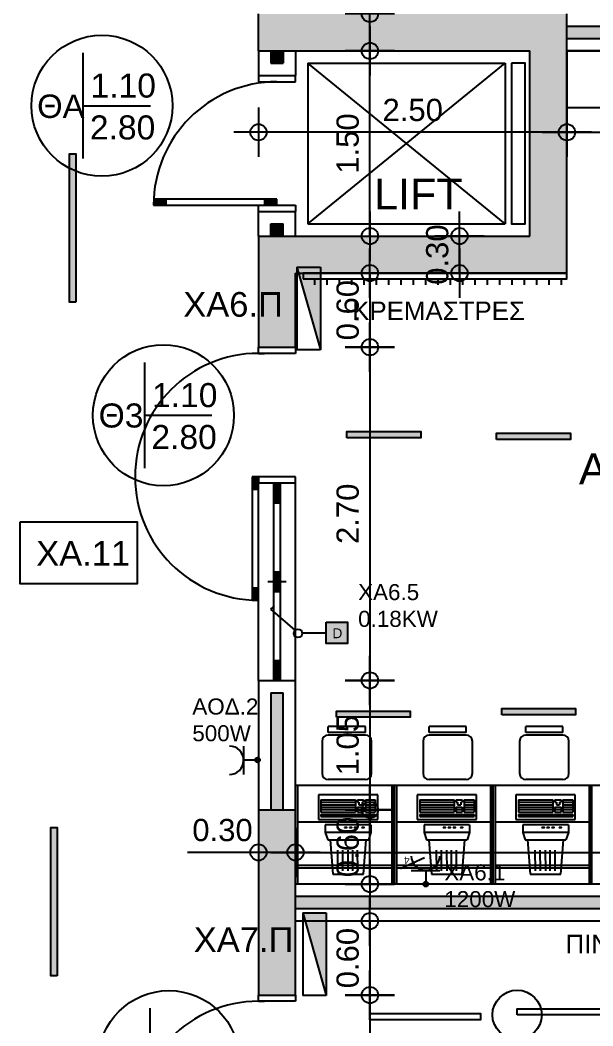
# Model space of a CAD drawing. Header units: metres. Extents: x -11 to 85, y -301 to 135.
# Drawn here: x 38.19 to 42.83, y -121.51 to -113.36 of the extents above; entities that cross this region are included whole.
import ezdxf

# ---------------------------------------------------------------- set-up
doc = ezdxf.new("R2010")
doc.units = ezdxf.units.M
doc.header["$LTSCALE"] = 0.036
doc.header["$PDMODE"] = 2
for name, color, linetype in [('arxitek aorofos', 252, 'Continuous'), ('DIMBLK', 252, 'Continuous'), ('electext', 20, 'Continuous'), ('hatch color', 252, 'Continuous'), ('HLEK-SYMBOL', 3, 'Continuous'), ('HLEK_FL001_SYMBOLS', 230, 'Continuous'), ('KYKLOFORHTES', 152, 'Continuous')]:
    doc.layers.add(name, color=color, linetype=linetype)
doc.styles.add('COMU-N', font='arial.ttf')
doc.styles.get("Standard").update_dxf_attribs({"font": 'arial.ttf'})
doc.styles.add('W4MS2', font='W4MS2.shx')
doc.dimstyles.new('CADWDOT', dxfattribs={"dimscale": 0.1, "dimtxt": 1.8, "dimasz": 0.08, "dimexe": 2, "dimexo": 0, "dimgap": 0.09, "dimtad": 0, "dimrnd": 0.001, "dimzin": 0, "dimdsep": 46, "dimtxsty": 'Standard', "dimblk1": 'ARTDIM', "dimblk2": 'ARTDIM', "dimsah": 1, "dimcen": 0.09, "dimdle": 0.05, "dimse1": 1, "dimse2": 1, "dimadec": 0, "dimazin": 0, "dimtfac": 1, "dimtmove": 0, "dimatfit": 3, "dimldrblk": 'ARTDIM', "dimfxl": 2, "dimtvp": 0.9999, "dimtolj": 1, "dimtzin": 0, "dimarcsym": 0})

# ---------------------------------------------------------------- blocks, each defined once
blk = doc.blocks.new('ARTDIM')
at = {"layer": 'DIMBLK'}
for p, q in [((0, -24.9975), (0, 24.9975)), ((-24.9975, 0), (24.9975, 0))]:
    blk.add_line(p, q, dxfattribs=at)
blk.add_circle((0, 0), 8.25, dxfattribs=at)
blk = doc.blocks.new('*D1134')
at = {"layer": 'arxitek aorofos', "color": 0, "lineweight": -2}
for p, q in [((40.1237, -120.1012), (39.5491, -120.1012)), ((40.4157, -120.1012), (40.1317, -120.1012))]:
    blk.add_line(p, q, dxfattribs=at)
at = {"layer": 'Defpoints', "color": 0, "transparency": 16777216}
for p in [(40.1237, -119.7575), (40.4237, -119.7575), (40.1237, -120.1012)]:
    blk.add_point(p, dxfattribs=at)
at = {"layer": 'arxitek aorofos', "color": 0, "lineweight": -2, "xscale": 0.008, "yscale": 0.008, "zscale": 0.008, "rotation": 180}
blk.add_blockref('ARTDIM', (40.1237, -120.1012), dxfattribs=at)
at = {"layer": 'arxitek aorofos', "color": 0, "lineweight": -2, "xscale": 0.008, "yscale": 0.008, "zscale": 0.008}
blk.add_blockref('ARTDIM', (40.4237, -120.1012), dxfattribs=at)
at = {"layer": 'arxitek aorofos', "color": 0, "insert": (39.8324, -119.9212), "char_height": 0.18, "attachment_point": 5}
blk.add_mtext('\\A1;0.30', dxfattribs=at)
blk = doc.blocks.new('*D1135')
at = {"layer": 'arxitek aorofos', "color": 0, "lineweight": -2}
blk.add_line((40.4317, -120.1012), (47.4657, -120.1012), dxfattribs=at)
at = {"layer": 'Defpoints', "color": 0, "transparency": 16777216}
for p in [(40.4237, -119.7575), (47.4737, -119.7575), (47.4737, -120.1012)]:
    blk.add_point(p, dxfattribs=at)
at = {"layer": 'arxitek aorofos', "color": 0, "lineweight": -2, "xscale": 0.008, "yscale": 0.008, "zscale": 0.008, "rotation": 180}
blk.add_blockref('ARTDIM', (40.4237, -120.1012), dxfattribs=at)
at = {"layer": 'arxitek aorofos', "color": 0, "lineweight": -2, "xscale": 0.008, "yscale": 0.008, "zscale": 0.008}
blk.add_blockref('ARTDIM', (47.4737, -120.1012), dxfattribs=at)
at = {"layer": 'arxitek aorofos', "color": 0, "insert": (43.9487, -119.9212), "char_height": 0.18, "attachment_point": 5}
blk.add_mtext('\\A1;7.05', dxfattribs=at)
blk = doc.blocks.new('*D1137')
at = {"layer": 'arxitek aorofos', "color": 0, "lineweight": -2}
blk.add_line((42.6157, -114.2664), (40.1317, -114.2664), dxfattribs=at)
at = {"layer": 'Defpoints', "color": 0, "transparency": 16777216}
for p in [(40.1237, -114.2664), (40.1237, -114.8288), (42.6237, -114.8288)]:
    blk.add_point(p, dxfattribs=at)
at = {"layer": 'arxitek aorofos', "color": 0, "lineweight": -2, "xscale": 0.008, "yscale": 0.008, "zscale": 0.008, "rotation": 180}
blk.add_blockref('ARTDIM', (40.1237, -114.2664), dxfattribs=at)
at = {"layer": 'arxitek aorofos', "color": 0, "lineweight": -2, "xscale": 0.008, "yscale": 0.008, "zscale": 0.008}
blk.add_blockref('ARTDIM', (42.6237, -114.2664), dxfattribs=at)
at = {"layer": 'arxitek aorofos', "color": 0, "insert": (41.3737, -114.0864), "char_height": 0.18, "attachment_point": 5}
blk.add_mtext('\\A1;2.50', dxfattribs=at)
blk = doc.blocks.new('*D1138')
at = {"layer": 'arxitek aorofos', "color": 0, "lineweight": -2}
blk.add_line((42.6317, -114.2664), (47.4657, -114.2664), dxfattribs=at)
at = {"layer": 'Defpoints', "color": 0, "transparency": 16777216}
for p in [(47.4737, -114.2664), (42.6237, -114.8288), (47.4737, -114.8288)]:
    blk.add_point(p, dxfattribs=at)
at = {"layer": 'arxitek aorofos', "color": 0, "lineweight": -2, "xscale": 0.008, "yscale": 0.008, "zscale": 0.008, "rotation": 180}
blk.add_blockref('ARTDIM', (42.6237, -114.2664), dxfattribs=at)
at = {"layer": 'arxitek aorofos', "color": 0, "lineweight": -2, "xscale": 0.008, "yscale": 0.008, "zscale": 0.008}
blk.add_blockref('ARTDIM', (47.4737, -114.2664), dxfattribs=at)
at = {"layer": 'arxitek aorofos', "color": 0, "insert": (45.0487, -114.0864), "char_height": 0.18, "attachment_point": 5}
blk.add_mtext('\\A1;4.85', dxfattribs=at)
blk = doc.blocks.new('*D1164')
at = {"layer": 'arxitek aorofos', "color": 0, "lineweight": -2}
blk.add_line((41.0274, -115.0995), (41.0274, -113.6155), dxfattribs=at)
at = {"layer": 'Defpoints', "color": 0, "transparency": 16777216}
for p in [(41.0274, -113.6075), (41.3466, -113.6075), (41.3466, -115.1075)]:
    blk.add_point(p, dxfattribs=at)
at = {"layer": 'arxitek aorofos', "color": 0, "lineweight": -2, "xscale": 0.008, "yscale": 0.008, "zscale": 0.008}
for p, rotation in [((41.0274, -113.6075), 90), ((41.0274, -115.1075), 270)]:
    blk.add_blockref('ARTDIM', p, dxfattribs=dict(at, rotation=rotation))
at = {"layer": 'arxitek aorofos', "color": 0, "insert": (40.8474, -114.3575), "char_height": 0.18, "attachment_point": 5, "rotation": 90}
blk.add_mtext('\\A1;1.50', dxfattribs=at)
blk = doc.blocks.new('*D1165')
at = {"layer": 'arxitek aorofos', "color": 0, "lineweight": -2}
for p, q in [((41.0274, -113.3075), (41.0274, -112.7329)), ((41.0274, -113.5995), (41.0274, -113.3155))]:
    blk.add_line(p, q, dxfattribs=at)
at = {"layer": 'Defpoints', "color": 0, "transparency": 16777216}
for p in [(41.0274, -113.3075), (41.2308, -113.3075), (41.2308, -113.6075)]:
    blk.add_point(p, dxfattribs=at)
at = {"layer": 'arxitek aorofos', "color": 0, "lineweight": -2, "xscale": 0.008, "yscale": 0.008, "zscale": 0.008}
for p, rotation in [((41.0274, -113.3075), 90), ((41.0274, -113.6075), 270)]:
    blk.add_blockref('ARTDIM', p, dxfattribs=dict(at, rotation=rotation))
at = {"layer": 'arxitek aorofos', "color": 0, "insert": (40.8474, -113.0162), "char_height": 0.18, "attachment_point": 5, "rotation": 90}
blk.add_mtext('\\A1;0.30', dxfattribs=at)
blk = doc.blocks.new('*D1168')
at = {"layer": 'arxitek aorofos', "color": 0, "lineweight": -2}
blk.add_line((41.0274, -116.0155), (41.0274, -118.6995), dxfattribs=at)
at = {"layer": 'Defpoints', "color": 0, "transparency": 16777216}
for p in [(39.3308, -116.0075), (39.3308, -118.7075), (41.0274, -118.7075)]:
    blk.add_point(p, dxfattribs=at)
at = {"layer": 'arxitek aorofos', "color": 0, "lineweight": -2, "xscale": 0.008, "yscale": 0.008, "zscale": 0.008}
for p, rotation in [((41.0274, -116.0075), 90), ((41.0274, -118.7075), 270)]:
    blk.add_blockref('ARTDIM', p, dxfattribs=dict(at, rotation=rotation))
at = {"layer": 'arxitek aorofos', "color": 0, "insert": (40.8474, -117.3575), "char_height": 0.18, "attachment_point": 5, "rotation": 90}
blk.add_mtext('\\A1;2.70', dxfattribs=at)
blk = doc.blocks.new('*D1169')
at = {"layer": 'arxitek aorofos', "color": 0, "lineweight": -2}
blk.add_line((41.0274, -118.7155), (41.0274, -119.7495), dxfattribs=at)
at = {"layer": 'Defpoints', "color": 0, "transparency": 16777216}
for p in [(39.3308, -118.7075), (39.3308, -119.7575), (41.0274, -119.7575)]:
    blk.add_point(p, dxfattribs=at)
at = {"layer": 'arxitek aorofos', "color": 0, "lineweight": -2, "xscale": 0.008, "yscale": 0.008, "zscale": 0.008}
for p, rotation in [((41.0274, -118.7075), 90), ((41.0274, -119.7575), 270)]:
    blk.add_blockref('ARTDIM', p, dxfattribs=dict(at, rotation=rotation))
at = {"layer": 'arxitek aorofos', "color": 0, "insert": (40.8474, -119.2325), "char_height": 0.18, "attachment_point": 5, "rotation": 90}
blk.add_mtext('\\A1;1.05', dxfattribs=at)
blk = doc.blocks.new('*D1170')
at = {"layer": 'arxitek aorofos', "color": 0, "lineweight": -2}
blk.add_line((41.0274, -121.2655), (41.0274, -123.9495), dxfattribs=at)
at = {"layer": 'Defpoints', "color": 0, "transparency": 16777216}
for p in [(39.3308, -121.2575), (39.3308, -123.9575), (41.0274, -123.9575)]:
    blk.add_point(p, dxfattribs=at)
at = {"layer": 'arxitek aorofos', "color": 0, "lineweight": -2, "xscale": 0.008, "yscale": 0.008, "zscale": 0.008}
for p, rotation in [((41.0274, -121.2575), 90), ((41.0274, -123.9575), 270)]:
    blk.add_blockref('ARTDIM', p, dxfattribs=dict(at, rotation=rotation))
at = {"layer": 'arxitek aorofos', "color": 0, "insert": (40.8474, -122.6075), "char_height": 0.18, "attachment_point": 5, "rotation": 90}
blk.add_mtext('\\A1;2.70', dxfattribs=at)
blk = doc.blocks.new('*D1187')
at = {"layer": 'arxitek aorofos', "color": 0, "lineweight": -2}
blk.add_line((41.0274, -120.3495), (41.0274, -119.7655), dxfattribs=at)
at = {"layer": 'Defpoints', "color": 0, "transparency": 16777216}
for p in [(40.4237, -119.7575), (41.0274, -119.7575), (40.4237, -120.3575)]:
    blk.add_point(p, dxfattribs=at)
at = {"layer": 'arxitek aorofos', "color": 0, "lineweight": -2, "xscale": 0.008, "yscale": 0.008, "zscale": 0.008}
for p, rotation in [((41.0274, -119.7575), 90), ((41.0274, -120.3575), 270)]:
    blk.add_blockref('ARTDIM', p, dxfattribs=dict(at, rotation=rotation))
at = {"layer": 'arxitek aorofos', "color": 0, "insert": (40.8474, -120.0575), "char_height": 0.18, "attachment_point": 5, "rotation": 90}
blk.add_mtext('\\A1;0.60', dxfattribs=at)
blk = doc.blocks.new('*D1188')
at = {"layer": 'arxitek aorofos', "color": 0, "lineweight": -2}
blk.add_line((41.0274, -120.6655), (41.0274, -121.2495), dxfattribs=at)
at = {"layer": 'Defpoints', "color": 0, "transparency": 16777216}
for p in [(40.4237, -120.6575), (40.4237, -121.2575), (41.0274, -121.2575)]:
    blk.add_point(p, dxfattribs=at)
at = {"layer": 'arxitek aorofos', "color": 0, "lineweight": -2, "xscale": 0.008, "yscale": 0.008, "zscale": 0.008}
for p, rotation in [((41.0274, -120.6575), 90), ((41.0274, -121.2575), 270)]:
    blk.add_blockref('ARTDIM', p, dxfattribs=dict(at, rotation=rotation))
at = {"layer": 'arxitek aorofos', "color": 0, "insert": (40.8474, -120.9575), "char_height": 0.18, "attachment_point": 5, "rotation": 90}
blk.add_mtext('\\A1;0.60', dxfattribs=at)
blk = doc.blocks.new('*D1189')
at = {"layer": 'arxitek aorofos', "color": 0, "lineweight": -2}
blk.add_line((41.7531, -115.3995), (41.7531, -115.1155), dxfattribs=at)
at = {"layer": 'Defpoints', "color": 0, "transparency": 16777216}
for p in [(40.6218, -115.1075), (41.7531, -115.1075), (40.6218, -115.4075)]:
    blk.add_point(p, dxfattribs=at)
at = {"layer": 'arxitek aorofos', "color": 0, "lineweight": -2, "xscale": 0.008, "yscale": 0.008, "zscale": 0.008}
for p, rotation in [((41.7531, -115.1075), 90), ((41.7531, -115.4075), 270)]:
    blk.add_blockref('ARTDIM', p, dxfattribs=dict(at, rotation=rotation))
at = {"layer": 'arxitek aorofos', "color": 0, "insert": (41.5732, -115.2575), "char_height": 0.18, "attachment_point": 5, "rotation": 90}
blk.add_mtext('\\A1;0.30', dxfattribs=at)
blk = doc.blocks.new('*D1190')
at = {"layer": 'arxitek aorofos', "color": 0, "lineweight": -2}
blk.add_line((41.0274, -115.4155), (41.0274, -115.9995), dxfattribs=at)
at = {"layer": 'Defpoints', "color": 0, "transparency": 16777216}
for p in [(40.4237, -115.4075), (40.4237, -116.0075), (41.0274, -116.0075)]:
    blk.add_point(p, dxfattribs=at)
at = {"layer": 'arxitek aorofos', "color": 0, "lineweight": -2, "xscale": 0.008, "yscale": 0.008, "zscale": 0.008}
for p, rotation in [((41.0274, -115.4075), 90), ((41.0274, -116.0075), 270)]:
    blk.add_blockref('ARTDIM', p, dxfattribs=dict(at, rotation=rotation))
at = {"layer": 'arxitek aorofos', "color": 0, "insert": (40.8474, -115.7075), "char_height": 0.18, "attachment_point": 5, "rotation": 90}
blk.add_mtext('\\A1;0.60', dxfattribs=at)
blk = doc.blocks.new('thranio erga 1')
at = {"layer": 'arxitek aorofos'}
for p, q in [((-7.0812, 47.2606), (-8.0812, 47.2606)), ((-8.0812, 47.2606), (-8.0812, 45.4606)), ((-7.1012, 47.2406), (-8.0612, 47.2406)), ((-8.0612, 47.2406), (-8.0612, 45.4806)), ((-7.1012, 45.4806), (-7.1012, 47.2406)), ((-7.0812, 45.4606), (-7.0812, 47.2606)), ((-8.0612, 45.4806), (-7.1012, 45.4806)), ((-8.0812, 45.4606), (-7.0812, 45.4606))]:
    blk.add_line(p, q, dxfattribs=at)
for centre in [(-8.3206, 46.7988), (-6.8412, 46.7988), (-8.3206, 45.8608), (-6.8412, 45.8608)]:
    blk.add_circle(centre, 0.2, dxfattribs=at)
blk = doc.blocks.new('gJ6_a28')
at = {"layer": 'HLEK-SYMBOL', "color": 0, "linetype": 'Continuous'}
for p, q in [((-0.67, 0), (-0.67, 0.19)), ((-0.67, 0.19), (0, 0.19)), ((-0.67, 0), (0, 0.19)), ((0, 0.19), (0, 0)), ((-0.67, 0), (0, 0))]:
    blk.add_line(p, q, dxfattribs=at)
at = {"layer": 'HLEK-SYMBOL', "color": 0}
blk.add_solid([(-0.67, 0.19), (0, 0.19), (-0.67, 0)], dxfattribs=at)
at = {"layer": 'HLEK-SYMBOL', "color": 0, "style": 'W4MS2', "flags": 8}
blk.add_attdef('NODE_NUMBER', (0.018, 0.0914), '', height=0.1, dxfattribs=at)
blk.add_attdef('NODE_NUMBER', (0.018, 0.0914), '', height=0.1, dxfattribs=at)
blk = doc.blocks.new('gJ6_a14')
at = {"linetype": 'Continuous'}
for p, q in [((-0.1176, 0.1119), (0.113, 0.1119)), ((0, 0.1119), (0, 0))]:
    blk.add_line(p, q, dxfattribs=at)
blk.add_arc((-0.0023, 0.2279), 0.1153, 180, 358.95657, dxfattribs=at)
blk = doc.blocks.new('*X1779')
at = {"color": 0}
for p, q in [((15.598, 2.587), (15.737, 2.727)), ((15.598, 2.622), (15.702, 2.727)), ((15.601, 2.607), (15.609, 2.616)), ((15.604, 2.646), (15.605, 2.647)), ((15.605, 2.559), (15.765, 2.719)), ((15.609, 2.652), (15.618, 2.66)), ((15.614, 2.621), (15.623, 2.63)), ((15.617, 2.536), (15.789, 2.707)), ((15.623, 2.665), (15.631, 2.674)), ((15.627, 2.634), (15.636, 2.643)), ((15.631, 2.603), (15.64, 2.612)), ((15.633, 2.516), (15.808, 2.691)), ((15.636, 2.678), (15.645, 2.687)), ((15.64, 2.647), (15.649, 2.656)), ((15.645, 2.616), (15.654, 2.625)), ((15.649, 2.691), (15.658, 2.7)), ((15.653, 2.501), (15.824, 2.672)), ((15.654, 2.66), (15.662, 2.669)), ((15.658, 2.63), (15.667, 2.638)), ((15.662, 2.705), (15.671, 2.714)), ((15.667, 2.674), (15.676, 2.683)), ((15.671, 2.643), (15.68, 2.652)), ((15.676, 2.718), (15.678, 2.721)), ((15.676, 2.489), (15.836, 2.648)), ((15.676, 2.612), (15.685, 2.621)), ((15.68, 2.687), (15.689, 2.696)), ((15.685, 2.656), (15.693, 2.665)), ((15.689, 2.625), (15.698, 2.634)), ((15.693, 2.7), (15.702, 2.709)), ((15.698, 2.669), (15.707, 2.678)), ((15.702, 2.638), (15.711, 2.647)), ((15.705, 2.482), (15.843, 2.62)), ((15.707, 2.714), (15.715, 2.722)), ((15.707, 2.607), (15.715, 2.616)), ((15.711, 2.683), (15.72, 2.691)), ((15.715, 2.652), (15.724, 2.66)), ((15.72, 2.727), (15.721, 2.728)), ((15.72, 2.621), (15.729, 2.63)), ((15.724, 2.696), (15.733, 2.705)), ((15.729, 2.665), (15.738, 2.674)), ((15.733, 2.634), (15.742, 2.643)), ((15.738, 2.709), (15.746, 2.718)), ((15.738, 2.603), (15.746, 2.612)), ((15.742, 2.678), (15.751, 2.687)), ((15.746, 2.647), (15.755, 2.656)), ((15.751, 2.722), (15.752, 2.724)), ((15.751, 2.616), (15.76, 2.625)), ((15.755, 2.691), (15.764, 2.7)), ((15.76, 2.66), (15.768, 2.669)), ((15.764, 2.63), (15.773, 2.638)), ((15.768, 2.705), (15.777, 2.714)), ((15.773, 2.674), (15.782, 2.683)), ((15.777, 2.643), (15.786, 2.652)), ((15.782, 2.612), (15.791, 2.621)), ((15.786, 2.687), (15.795, 2.696)), ((15.791, 2.656), (15.799, 2.665)), ((15.795, 2.625), (15.804, 2.634)), ((15.804, 2.669), (15.813, 2.678)), ((15.808, 2.638), (15.817, 2.647)), ((15.813, 2.607), (15.822, 2.616)), ((15.822, 2.652), (15.83, 2.66)), ((15.826, 2.621), (15.835, 2.63)), ((15.839, 2.634), (15.84, 2.635)), ((15.605, 2.577), (15.614, 2.585)), ((15.611, 2.547), (15.618, 2.554)), ((15.618, 2.59), (15.627, 2.599)), ((15.623, 2.559), (15.631, 2.568)), ((15.627, 2.528), (15.636, 2.537)), ((15.636, 2.572), (15.645, 2.581)), ((15.64, 2.541), (15.649, 2.55)), ((15.645, 2.51), (15.654, 2.519)), ((15.649, 2.585), (15.658, 2.594)), ((15.654, 2.554), (15.662, 2.563)), ((15.658, 2.523), (15.667, 2.532)), ((15.662, 2.599), (15.671, 2.607)), ((15.664, 2.494), (15.671, 2.501)), ((15.667, 2.568), (15.676, 2.577)), ((15.671, 2.537), (15.68, 2.546)), ((15.676, 2.506), (15.685, 2.515)), ((15.68, 2.581), (15.689, 2.59)), ((15.685, 2.55), (15.693, 2.559)), ((15.689, 2.519), (15.698, 2.528)), ((15.693, 2.594), (15.702, 2.603)), ((15.693, 2.488), (15.702, 2.497)), ((15.698, 2.563), (15.707, 2.572)), ((15.702, 2.532), (15.711, 2.541)), ((15.707, 2.501), (15.715, 2.51)), ((15.711, 2.577), (15.72, 2.585)), ((15.715, 2.546), (15.724, 2.554)), ((15.72, 2.515), (15.729, 2.523)), ((15.724, 2.59), (15.733, 2.599)), ((15.724, 2.484), (15.733, 2.493)), ((15.729, 2.559), (15.738, 2.568)), ((15.733, 2.528), (15.742, 2.537)), ((15.738, 2.497), (15.746, 2.506)), ((15.741, 2.482), (15.842, 2.584)), ((15.742, 2.572), (15.751, 2.581)), ((15.746, 2.541), (15.755, 2.55)), ((15.751, 2.51), (15.76, 2.519)), ((15.755, 2.585), (15.764, 2.594)), ((15.76, 2.554), (15.768, 2.563)), ((15.764, 2.523), (15.773, 2.532)), ((15.768, 2.599), (15.777, 2.607)), ((15.768, 2.493), (15.777, 2.501)), ((15.773, 2.568), (15.782, 2.577)), ((15.777, 2.537), (15.786, 2.546)), ((15.782, 2.506), (15.791, 2.515)), ((15.786, 2.581), (15.795, 2.59)), ((15.791, 2.55), (15.799, 2.559)), ((15.795, 2.519), (15.804, 2.528)), ((15.799, 2.594), (15.808, 2.603)), ((15.804, 2.563), (15.813, 2.572)), ((15.808, 2.532), (15.817, 2.541)), ((15.817, 2.577), (15.826, 2.585)), ((15.822, 2.546), (15.83, 2.554)), ((15.83, 2.59), (15.839, 2.599)), ((15.835, 2.559), (15.835, 2.56)), ((15.844, 2.603), (15.844, 2.603))]:
    blk.add_line(p, q, dxfattribs=at)
blk = doc.blocks.new('GJ6_A78')
at = {"layer": 'HLEK-SYMBOL', "color": 0, "linetype": 'Continuous'}
blk.add_circle((0, 0), 0.0989, dxfattribs=at)
at = {"layer": 'HLEK-SYMBOL', "color": 0, "xscale": 0.8, "yscale": 0.8, "zscale": 0.8}
blk.add_blockref('*X1779', (-12.576, -2.084), dxfattribs=at)
blk = doc.blocks.new('priza')
at = {"layer": 'HLEK_FL001_SYMBOLS', "xscale": 0.1951472641207488, "yscale": 0.1951472641207488, "zscale": 0.1951472641207488}
blk.add_blockref('GJ6_A78', (87.4, -100.4953), dxfattribs=at)
at = {"layer": 'HLEK_FL001_SYMBOLS', "rotation": 180}
blk.add_blockref('gJ6_a14', (87.4, -100.4952), dxfattribs=at)
blk = doc.blocks.new('tetrapli priza')
at = {"layer": 'HLEK_FL001_SYMBOLS', "ltscale": 5}
blk.add_line((479.6442, -48.2674), (479.8393, -48.1769), dxfattribs=at)
at = {"layer": 'HLEK_FL001_SYMBOLS'}
blk.add_blockref('priza', (392.2343, 52.442), dxfattribs=at)
at = {"layer": 'HLEK_FL001_SYMBOLS', "ltscale": 5}
blk.add_text('4', height=0.06, dxfattribs=at).set_placement((479.7645, -48.2766))
blk = doc.blocks.new('led 23W')
at = {"layer": 'hatch color'}
blk.add_hatch(color=181, dxfattribs=at).paths.add_polyline_path([(101.2388, -6.7734), (101.2388, -6.7234), (101.8376, -6.7234), (101.8376, -6.7734)])
at = {"layer": 'HLEK_FL001_SYMBOLS'}
blk.add_lwpolyline([(101.2388, -6.7734), (101.2388, -6.7234), (101.8376, -6.7234), (101.8376, -6.7734)], close=True, dxfattribs=at)
blk = doc.blocks.new('lampes fthorismou 120')
at = {"layer": 'hatch color'}
blk.add_hatch(color=181, dxfattribs=at).paths.add_polyline_path([(84.1811, -99.2639), (84.1811, -99.2139), (85.3811, -99.2139), (85.3811, -99.2639)])
at = {"layer": 'HLEK_FL001_SYMBOLS'}
blk.add_lwpolyline([(84.1811, -99.2639), (84.1811, -99.2139), (85.3811, -99.2139), (85.3811, -99.2639)], close=True, dxfattribs=at)
blk = doc.blocks.new('gJ6_a1')
at = {"linetype": 'Continuous'}
for p, q in [((-0.2193, 0.2297), (-0.191, 0.2541)), ((-0.024, 0.0608), (-0.2193, 0.2297))]:
    blk.add_line(p, q, dxfattribs=at)
blk.add_circle((-0.0005, 0.0343), 0.0349, dxfattribs=at)
blk = doc.blocks.new('dimmer')
at = {"layer": 'HLEK_FL001_SYMBOLS'}
blk.add_hatch(color=11, dxfattribs=at).paths.add_polyline_path([(2263.758, 1291.699), (2263.543, 1291.699), (2263.543, 1291.484), (2263.758, 1291.484)])
blk.add_lwpolyline([(2263.543, 1291.699), (2263.758, 1291.699), (2263.758, 1291.484), (2263.543, 1291.484)], close=True, dxfattribs=at)
blk.add_text('D', height=0.1, dxfattribs=at).set_placement((2263.606, 1291.536))
blk = doc.blocks.new('dimmer1')
at = {"layer": 'HLEK_FL001_SYMBOLS'}
blk.add_line((2318.1609, 1255.9928), (2317.9681, 1255.9928), dxfattribs=at)
at = {"layer": 'HLEK_FL001_SYMBOLS', "xscale": 0.8000000000000114, "yscale": 0.8000000000000114, "zscale": 0.8000000000000114}
blk.add_blockref('dimmer', (507.3271, 222.7235), dxfattribs=at)

msp = doc.modelspace()

# ---------------------------------------------------------------- hatches: boundary and pattern name
at = {"layer": 'arxitek aorofos'}
for points in [[(42.6237, -115.4075), (42.6237, -113.3075), (40.1237, -113.3075), (40.1237, -113.6075), (42.3237, -113.6075), (42.3237, -115.1075), (40.1237, -115.1075), (40.1237, -116.0075), (40.4237, -116.0075), (40.4237, -115.4075)], [(45.3737, -113.4075), (42.6237, -113.4075), (42.6237, -113.5075), (45.3737, -113.5075)], [(40.3237, -113.6075), (40.2237, -113.6075), (40.2237, -113.7075), (40.3237, -113.7075)], [(40.3237, -115.0075), (40.2237, -115.0075), (40.2237, -115.1075), (40.3237, -115.1075)], [(40.3237, -118.8075), (40.2237, -118.8075), (40.2237, -119.7575), (40.3237, -119.7575)], [(40.1237, -121.2575), (40.4237, -121.2575), (40.4237, -119.7575), (40.1237, -119.7575)], [(43.5737, -120.4575), (40.4237, -120.4575), (40.4237, -120.5575), (43.5737, -120.5575)]]:
    msp.add_hatch(color=256, dxfattribs=at).paths.add_polyline_path(points)

# ---------------------------------------------------------------- linework, layer by layer
for p, q in [((40.1237, -113.6075), (40.1237, -113.3075)), ((42.6237, -115.4075), (42.6237, -113.3075)), ((42.6237, -113.4075), (45.3737, -113.4075)), ((42.6237, -113.5075), (45.3737, -113.5075)), ((38.7018, -113.622), (38.7018, -114.48)), ((40.1237, -113.6075), (42.3237, -113.6075)), ((40.1237, -113.6075), (40.1237, -113.8075)), ((40.2237, -113.6075), (40.2237, -113.7075)), ((40.3237, -113.6075), (40.3237, -113.7075)), ((40.4237, -113.6075), (40.4237, -113.8075)), ((42.3237, -115.1075), (42.3237, -113.6075)), ((42.6237, -113.6075), (45.3737, -113.6075)), ((43.8038, -113.6075), (42.6237, -113.6075)), ((42.6237, -113.6075), (42.6237, -114.0667)), ((40.2237, -113.7075), (40.3237, -113.7075)), ((40.5237, -113.7075), (42.1237, -113.7075)), ((40.5237, -115.0075), (42.1237, -113.7075)), ((42.1237, -115.0075), (40.5237, -113.7075)), ((40.5237, -113.7075), (40.5237, -115.0075)), ((42.1237, -113.7075), (42.1237, -115.0075)), ((40.1237, -113.8075), (40.4237, -113.8075)), ((40.1237, -113.8075), (40.1237, -113.8575)), ((40.4237, -113.8575), (40.4237, -113.8075)), ((40.1237, -113.8575), (40.4237, -113.8575)), ((38.7018, -114.051), (39.2478, -114.051)), ((42.6237, -114.0667), (43.8038, -114.0667)), ((39.3737, -114.8175), (39.2745, -114.8175)), ((40.2737, -114.8075), (39.275, -114.8075)), ((39.3737, -114.8075), (39.3737, -114.8575)), ((40.1737, -114.8075), (40.1737, -114.8575)), ((40.2737, -114.8175), (40.1737, -114.8175)), ((40.2737, -114.8575), (40.2737, -114.8075)), ((39.2737, -114.8575), (40.2737, -114.8575)), ((39.3737, -114.8475), (39.2738, -114.8475)), ((39.3737, -114.8375), (39.2739, -114.8375)), ((39.3737, -114.8275), (39.2742, -114.8275)), ((40.1237, -114.9075), (40.1237, -114.8575)), ((40.1237, -114.8575), (40.4237, -114.8575)), ((40.2737, -114.8275), (40.1737, -114.8275)), ((40.2737, -114.8375), (40.1737, -114.8375)), ((40.2737, -114.8475), (40.1737, -114.8475)), ((40.4237, -114.8575), (40.4237, -114.9075)), ((40.1237, -115.1075), (40.1237, -114.9075)), ((40.1237, -114.9075), (40.4237, -114.9075)), ((40.4237, -115.1075), (40.4237, -114.9075)), ((40.2237, -115.0075), (40.3237, -115.0075)), ((40.2237, -115.1075), (40.2237, -115.0075)), ((40.3237, -115.1075), (40.3237, -115.0075)), ((40.5237, -115.0075), (42.1237, -115.0075)), ((40.1237, -115.1075), (42.3237, -115.1075)), ((40.1237, -115.1075), (40.1237, -116.0075)), ((40.4237, -115.4075), (42.6237, -115.4075)), ((40.4237, -116.0075), (40.4237, -115.4075)), ((40.5769, -115.4531), (40.5769, -115.5031)), ((40.5769, -115.4531), (40.5769, -115.5031)), ((40.6769, -115.4531), (40.6769, -115.5031)), ((40.6769, -115.4531), (40.6769, -115.5031)), ((40.7769, -115.4531), (40.7769, -115.5031)), ((40.7769, -115.4531), (40.7769, -115.5031)), ((40.8769, -115.4531), (40.8769, -115.5031)), ((40.8769, -115.4531), (40.8769, -115.5031)), ((40.9769, -115.4531), (40.9769, -115.5031)), ((40.9769, -115.4531), (40.9769, -115.5031)), ((41.0769, -115.4531), (41.0769, -115.5031)), ((41.0769, -115.4531), (41.0769, -115.5031)), ((41.1769, -115.4531), (41.1769, -115.5031)), ((41.1769, -115.4531), (41.1769, -115.5031)), ((41.2769, -115.4531), (41.2769, -115.5031)), ((41.3769, -115.4531), (41.3769, -115.5031)), ((41.4769, -115.4531), (41.4769, -115.5031)), ((41.5769, -115.4531), (41.5769, -115.5031)), ((41.6769, -115.4531), (41.6769, -115.5031)), ((41.7769, -115.4531), (41.7769, -115.5031)), ((41.8769, -115.4531), (41.8769, -115.5031)), ((41.9769, -115.4531), (41.9769, -115.5031)), ((42.0769, -115.4531), (42.0769, -115.5031)), ((42.1769, -115.4531), (42.1769, -115.5031)), ((42.2769, -115.4531), (42.2769, -115.5031)), ((42.3769, -115.4531), (42.3769, -115.5031)), ((42.4769, -115.4531), (42.4769, -115.5031)), ((42.5769, -115.4531), (42.5769, -115.5031)), ((40.1237, -116.0075), (40.4237, -116.0075)), ((40.1237, -116.0575), (40.1237, -116.0075)), ((40.4237, -116.0075), (40.4237, -116.0575)), ((40.1237, -116.0575), (40.1737, -116.0575)), ((40.4237, -116.0575), (40.1237, -116.0575)), ((39.2002, -116.1304), (39.2002, -116.9884)), ((39.2002, -116.5594), (39.7462, -116.5594)), ((40.0737, -117.0575), (40.0737, -118.0562)), ((40.1237, -117.0575), (40.0737, -117.0575)), ((40.0837, -117.0575), (40.0837, -117.1575)), ((40.0937, -117.0575), (40.0937, -117.1575)), ((40.0937, -117.0675), (40.1237, -117.0675)), ((40.1037, -117.0575), (40.1037, -117.1575)), ((40.1137, -117.0575), (40.1137, -117.1575)), ((40.1237, -118.7075), (40.1237, -117.0575)), ((40.1237, -117.0575), (40.1237, -117.1075)), ((40.4237, -117.0575), (40.1237, -117.0575)), ((40.4237, -117.1075), (40.4237, -117.0575)), ((40.0737, -117.1575), (40.1237, -117.1575)), ((40.1237, -117.1075), (40.4237, -117.1075)), ((40.1237, -117.1075), (40.4237, -117.1075)), ((40.1237, -117.1075), (40.4237, -117.1075)), ((40.2487, -118.7075), (40.2487, -117.1075)), ((40.2487, -117.1075), (40.2987, -117.1075)), ((40.2587, -117.2675), (40.2587, -117.1075)), ((40.2687, -117.2675), (40.2687, -117.1075)), ((40.2787, -117.2675), (40.2787, -117.1075)), ((40.2887, -117.2675), (40.2887, -117.1075)), ((40.2987, -117.1075), (40.2987, -118.7075)), ((40.4237, -118.7075), (40.4237, -117.1075)), ((40.2487, -117.2675), (40.2987, -117.2675)), ((40.2487, -117.8275), (40.2987, -117.8275)), ((40.2587, -117.9875), (40.2587, -117.8275)), ((40.2687, -117.9875), (40.2687, -117.8275)), ((40.2787, -117.9875), (40.2787, -117.8275)), ((40.2887, -117.9875), (40.2887, -117.8275)), ((40.1987, -117.9075), (40.3487, -117.9075)), ((40.0737, -117.9575), (40.1237, -117.9575)), ((40.0837, -117.9575), (40.0837, -118.0567)), ((40.0937, -117.9575), (40.0937, -118.057)), ((40.1037, -117.9575), (40.1037, -118.0573)), ((40.1137, -117.9575), (40.1137, -118.0574)), ((40.2487, -117.9875), (40.2987, -117.9875)), ((40.2487, -118.5475), (40.2987, -118.5475)), ((40.2587, -118.7075), (40.2587, -118.5475)), ((40.2687, -118.7075), (40.2687, -118.5475)), ((40.2787, -118.7075), (40.2787, -118.5475)), ((40.2887, -118.7075), (40.2887, -118.5475)), ((40.1237, -118.7075), (40.1237, -119.7575)), ((40.1237, -118.7075), (40.4237, -118.7075)), ((40.4237, -119.7575), (40.4237, -118.7075)), ((40.2237, -118.8075), (40.3237, -118.8075)), ((40.2237, -118.8075), (40.2237, -119.7575)), ((40.3237, -119.7575), (40.3237, -118.8075)), ((40.9898, -119.0806), (40.6898, -119.0806)), ((40.6898, -119.1306), (40.6898, -119.0806)), ((40.9898, -119.1306), (40.6898, -119.1306)), ((40.9898, -119.1306), (40.9898, -119.0806)), ((41.8074, -119.0806), (41.5074, -119.0806)), ((41.5074, -119.1306), (41.5074, -119.0806)), ((41.8074, -119.1306), (41.5074, -119.1306)), ((41.8074, -119.1306), (41.8074, -119.0806)), ((42.5898, -119.0806), (42.2898, -119.0806)), ((42.2898, -119.1306), (42.2898, -119.0806)), ((42.5898, -119.1306), (42.2898, -119.1306)), ((42.5898, -119.1306), (42.5898, -119.0806)), ((40.6398, -119.2006), (40.6398, -119.4606)), ((40.9898, -119.1506), (40.6898, -119.1506)), ((41.0398, -119.4606), (41.0398, -119.2006)), ((41.4574, -119.2006), (41.4574, -119.4606)), ((41.8074, -119.1506), (41.5074, -119.1506)), ((41.8574, -119.4606), (41.8574, -119.2006)), ((42.2398, -119.2006), (42.2398, -119.4606)), ((42.5898, -119.1506), (42.2898, -119.1506)), ((42.6398, -119.4606), (42.6398, -119.2006)), ((40.9898, -119.5106), (40.6898, -119.5106)), ((41.8074, -119.5106), (41.5074, -119.5106)), ((42.5898, -119.5106), (42.2898, -119.5106)), ((40.4237, -120.3575), (40.4237, -119.5575)), ((40.4237, -119.5575), (41.2237, -119.5575)), ((40.4437, -120.3575), (40.4437, -119.5575)), ((41.2037, -119.5575), (41.2037, -120.3575)), ((41.2237, -119.5575), (41.2237, -120.3575)), ((41.2237, -120.3575), (41.2237, -119.5575)), ((41.2237, -119.5575), (42.0237, -119.5575)), ((41.2437, -120.3575), (41.2437, -119.5575)), ((42.0037, -119.5575), (42.0037, -120.3575)), ((42.0237, -119.5575), (42.0237, -120.3575)), ((42.0237, -120.3575), (42.0237, -119.5575)), ((42.0237, -119.5575), (42.8237, -119.5575)), ((42.0437, -120.3575), (42.0437, -119.5575)), ((42.8037, -119.5575), (42.8037, -120.3575)), ((42.8237, -120.3575), (42.8237, -119.5575)), ((42.8237, -119.5575), (43.6237, -119.5575)), ((42.8237, -119.5575), (42.8237, -120.3575)), ((40.6104, -119.6346, -0.295), (40.6104, -119.8346, -0.295)), ((41.0904, -119.6346, -0.295), (40.6104, -119.6346, -0.295)), ((40.6304, -119.6746, -0.2948), (40.6304, -119.7746, -0.2948)), ((40.6304, -119.6746, -0.2948), (40.9104, -119.6746, -0.2948)), ((40.6304, -119.6946, -0.2948), (40.9104, -119.6946, -0.2948)), ((40.9104, -119.6746, -0.2948), (40.9104, -119.7746, -0.2948)), ((40.9254, -119.6746, -0.2948), (40.9254, -119.6946, -0.2948)), ((40.9254, -119.6746, -0.2948), (40.9754, -119.6746, -0.2948)), ((40.9254, -119.6946, -0.2948), (40.9379, -119.6946, -0.2948)), ((40.9379, -119.6946, -0.2948), (40.9379, -119.7146, -0.2948)), ((40.9629, -119.6946, -0.2948), (40.9754, -119.6946, -0.2948)), ((40.9629, -119.6946, -0.2948), (40.9629, -119.7146, -0.2948)), ((40.9754, -119.6746, -0.2948), (40.9754, -119.6946, -0.2948)), ((40.9904, -119.6746, -0.2948), (40.9904, -119.7746, -0.2948)), ((40.9904, -119.6746, -0.2948), (41.0704, -119.6746, -0.2948)), ((40.9904, -119.6946, -0.2948), (41.0704, -119.6946, -0.2948)), ((41.0704, -119.6746, -0.2948), (41.0704, -119.7746, -0.2948)), ((41.0904, -119.8346, -0.295), (41.0904, -119.6346, -0.295)), ((41.4104, -119.6346, -0.295), (41.4104, -119.8346, -0.295)), ((41.8904, -119.6346, -0.295), (41.4104, -119.6346, -0.295)), ((41.4304, -119.6746, -0.2948), (41.4304, -119.7746, -0.2948)), ((41.4304, -119.6746, -0.2948), (41.7104, -119.6746, -0.2948)), ((41.4304, -119.6946, -0.2948), (41.7104, -119.6946, -0.2948)), ((41.7104, -119.6746, -0.2948), (41.7104, -119.7746, -0.2948)), ((41.7254, -119.6746, -0.2948), (41.7254, -119.6946, -0.2948)), ((41.7254, -119.6746, -0.2948), (41.7754, -119.6746, -0.2948)), ((41.7254, -119.6946, -0.2948), (41.7379, -119.6946, -0.2948)), ((41.7379, -119.6946, -0.2948), (41.7379, -119.7146, -0.2948)), ((41.7629, -119.6946, -0.2948), (41.7754, -119.6946, -0.2948)), ((41.7629, -119.6946, -0.2948), (41.7629, -119.7146, -0.2948)), ((41.7754, -119.6746, -0.2948), (41.7754, -119.6946, -0.2948)), ((41.7904, -119.6746, -0.2948), (41.7904, -119.7746, -0.2948)), ((41.7904, -119.6746, -0.2948), (41.8704, -119.6746, -0.2948)), ((41.7904, -119.6946, -0.2948), (41.8704, -119.6946, -0.2948)), ((41.8704, -119.6746, -0.2948), (41.8704, -119.7746, -0.2948)), ((41.8904, -119.8346, -0.295), (41.8904, -119.6346, -0.295)), ((42.2104, -119.6346, -0.295), (42.2104, -119.8346, -0.295)), ((42.6904, -119.6346, -0.295), (42.2104, -119.6346, -0.295)), ((42.2304, -119.6746, -0.2948), (42.2304, -119.7746, -0.2948)), ((42.2304, -119.6746, -0.2948), (42.5104, -119.6746, -0.2948)), ((42.2304, -119.6946, -0.2948), (42.5104, -119.6946, -0.2948)), ((42.5104, -119.6746, -0.2948), (42.5104, -119.7746, -0.2948)), ((42.5254, -119.6746, -0.2948), (42.5254, -119.6946, -0.2948)), ((42.5254, -119.6746, -0.2948), (42.5754, -119.6746, -0.2948)), ((42.5254, -119.6946, -0.2948), (42.5379, -119.6946, -0.2948)), ((42.5379, -119.6946, -0.2948), (42.5379, -119.7146, -0.2948)), ((42.5629, -119.6946, -0.2948), (42.5754, -119.6946, -0.2948)), ((42.5629, -119.6946, -0.2948), (42.5629, -119.7146, -0.2948)), ((42.5754, -119.6746, -0.2948), (42.5754, -119.6946, -0.2948)), ((42.5904, -119.6746, -0.2948), (42.5904, -119.7746, -0.2948)), ((42.5904, -119.6746, -0.2948), (42.6704, -119.6746, -0.2948)), ((42.5904, -119.6946, -0.2948), (42.6704, -119.6946, -0.2948)), ((42.6704, -119.6746, -0.2948), (42.6704, -119.7746, -0.2948)), ((42.6904, -119.8346, -0.295), (42.6904, -119.6346, -0.295)), ((40.1237, -119.7575), (40.4237, -119.7575)), ((40.1237, -119.7575), (40.1237, -121.2575)), ((40.4237, -121.2575), (40.4237, -119.7575)), ((40.6304, -119.7146, -0.2948), (40.9104, -119.7146, -0.2948)), ((40.6304, -119.7346, -0.2948), (40.9104, -119.7346, -0.2948)), ((40.6304, -119.7546, -0.2948), (40.9104, -119.7546, -0.2948)), ((40.6304, -119.7746, -0.2948), (40.9104, -119.7746, -0.2948)), ((40.6304, -119.7946, -0.2948), (41.0704, -119.7946, -0.2948)), ((40.6304, -119.7946, -0.2948), (40.6304, -119.8096, -0.2948)), ((40.9254, -119.7346, -0.2948), (40.9254, -119.7746, -0.2948)), ((40.9254, -119.7346, -0.2948), (40.9754, -119.7346, -0.2948)), ((40.9254, -119.7546, -0.2948), (40.9754, -119.7546, -0.2948)), ((40.9254, -119.7746, -0.2948), (40.9754, -119.7746, -0.2948)), ((40.9379, -119.7146, -0.2948), (40.9629, -119.7146, -0.2948)), ((40.9754, -119.7346, -0.2948), (40.9754, -119.7746, -0.2948)), ((40.9904, -119.7146, -0.2948), (41.0704, -119.7146, -0.2948)), ((40.9904, -119.7346, -0.2948), (41.0704, -119.7346, -0.2948)), ((40.9904, -119.7546, -0.2948), (41.0704, -119.7546, -0.2948)), ((40.9904, -119.7746, -0.2948), (41.0704, -119.7746, -0.2948)), ((41.0704, -119.7946, -0.2948), (41.0704, -119.8096, -0.2948)), ((41.4304, -119.7146, -0.2948), (41.7104, -119.7146, -0.2948)), ((41.4304, -119.7346, -0.2948), (41.7104, -119.7346, -0.2948)), ((41.4304, -119.7546, -0.2948), (41.7104, -119.7546, -0.2948)), ((41.4304, -119.7746, -0.2948), (41.7104, -119.7746, -0.2948)), ((41.4304, -119.7946, -0.2948), (41.8704, -119.7946, -0.2948)), ((41.4304, -119.7946, -0.2948), (41.4304, -119.8096, -0.2948)), ((41.7254, -119.7346, -0.2948), (41.7254, -119.7746, -0.2948)), ((41.7254, -119.7346, -0.2948), (41.7754, -119.7346, -0.2948)), ((41.7254, -119.7546, -0.2948), (41.7754, -119.7546, -0.2948)), ((41.7254, -119.7746, -0.2948), (41.7754, -119.7746, -0.2948)), ((41.7379, -119.7146, -0.2948), (41.7629, -119.7146, -0.2948)), ((41.7754, -119.7346, -0.2948), (41.7754, -119.7746, -0.2948)), ((41.7904, -119.7146, -0.2948), (41.8704, -119.7146, -0.2948)), ((41.7904, -119.7346, -0.2948), (41.8704, -119.7346, -0.2948)), ((41.7904, -119.7546, -0.2948), (41.8704, -119.7546, -0.2948)), ((41.7904, -119.7746, -0.2948), (41.8704, -119.7746, -0.2948)), ((41.8704, -119.7946, -0.2948), (41.8704, -119.8096, -0.2948)), ((42.2304, -119.7146, -0.2948), (42.5104, -119.7146, -0.2948)), ((42.2304, -119.7346, -0.2948), (42.5104, -119.7346, -0.2948)), ((42.2304, -119.7546, -0.2948), (42.5104, -119.7546, -0.2948)), ((42.2304, -119.7746, -0.2948), (42.5104, -119.7746, -0.2948)), ((42.2304, -119.7946, -0.2948), (42.6704, -119.7946, -0.2948)), ((42.2304, -119.7946, -0.2948), (42.2304, -119.8096, -0.2948)), ((42.5254, -119.7346, -0.2948), (42.5254, -119.7746, -0.2948)), ((42.5254, -119.7346, -0.2948), (42.5754, -119.7346, -0.2948)), ((42.5254, -119.7546, -0.2948), (42.5754, -119.7546, -0.2948)), ((42.5254, -119.7746, -0.2948), (42.5754, -119.7746, -0.2948)), ((42.5379, -119.7146, -0.2948), (42.5629, -119.7146, -0.2948)), ((42.5754, -119.7346, -0.2948), (42.5754, -119.7746, -0.2948)), ((42.5904, -119.7146, -0.2948), (42.6704, -119.7146, -0.2948)), ((42.5904, -119.7346, -0.2948), (42.6704, -119.7346, -0.2948)), ((42.5904, -119.7546, -0.2948), (42.6704, -119.7546, -0.2948)), ((42.5904, -119.7746, -0.2948), (42.6704, -119.7746, -0.2948)), ((42.6704, -119.7946, -0.2948), (42.6704, -119.8096, -0.2948)), ((40.4437, -119.8523), (41.2037, -119.8523)), ((40.6104, -119.8346, -0.295), (41.0904, -119.8346, -0.295)), ((40.6304, -119.8096, -0.2948), (41.0704, -119.8096, -0.2948)), ((41.2437, -119.8523), (42.0037, -119.8523)), ((41.4104, -119.8346, -0.295), (41.8904, -119.8346, -0.295)), ((41.4304, -119.8096, -0.2948), (41.8704, -119.8096, -0.2948)), ((42.0437, -119.8523), (42.8037, -119.8523)), ((42.2104, -119.8346, -0.295), (42.6904, -119.8346, -0.295)), ((42.2304, -119.8096, -0.2948), (42.6704, -119.8096, -0.2948)), ((40.6652, -119.8787, -0.295), (40.6652, -119.9387, -0.295)), ((41.0352, -119.8787, -0.295), (40.6652, -119.8787, -0.295)), ((41.0352, -119.9387, -0.295), (40.6652, -119.9387, -0.295)), ((40.6652, -119.9387, -0.295), (40.6852, -119.9987, -0.295)), ((41.0352, -119.9387, -0.295), (41.0152, -119.9987, -0.295)), ((41.0352, -119.8787, -0.295), (41.0352, -119.9387, -0.295)), ((41.4652, -119.8787, -0.295), (41.4652, -119.9387, -0.295)), ((41.8352, -119.8787, -0.295), (41.4652, -119.8787, -0.295)), ((41.8352, -119.9387, -0.295), (41.4652, -119.9387, -0.295)), ((41.4652, -119.9387, -0.295), (41.4852, -119.9987, -0.295)), ((41.8352, -119.9387, -0.295), (41.8152, -119.9987, -0.295)), ((41.8352, -119.8787, -0.295), (41.8352, -119.9387, -0.295)), ((42.2652, -119.8787, -0.295), (42.2652, -119.9387, -0.295)), ((42.6352, -119.8787, -0.295), (42.2652, -119.8787, -0.295)), ((42.6352, -119.9387, -0.295), (42.2652, -119.9387, -0.295)), ((42.2652, -119.9387, -0.295), (42.2852, -119.9987, -0.295)), ((42.6352, -119.9387, -0.295), (42.6152, -119.9987, -0.295)), ((42.6352, -119.8787, -0.295), (42.6352, -119.9387, -0.295)), ((40.6852, -119.9987, -0.295), (41.0152, -119.9987, -0.295)), ((40.7052, -119.9987, -0.295), (40.7252, -120.2787, -0.295)), ((40.9752, -120.2787, -0.295), (40.9952, -119.9987, -0.295)), ((41.4852, -119.9987, -0.295), (41.8152, -119.9987, -0.295)), ((41.5052, -119.9987, -0.295), (41.5252, -120.2787, -0.295)), ((41.7752, -120.2787, -0.295), (41.7952, -119.9987, -0.295)), ((42.2852, -119.9987, -0.295), (42.6152, -119.9987, -0.295)), ((42.3052, -119.9987, -0.295), (42.3252, -120.2787, -0.295)), ((42.5752, -120.2787, -0.295), (42.5952, -119.9987, -0.295)), ((41.2037, -120.2077), (40.4437, -120.2077)), ((41.2037, -120.2292), (40.4437, -120.2292)), ((40.7252, -120.2787, -0.295), (40.9752, -120.2787, -0.295)), ((42.0037, -120.2077), (41.2437, -120.2077)), ((42.0037, -120.2292), (41.2437, -120.2292)), ((41.5252, -120.2787, -0.295), (41.7752, -120.2787, -0.295)), ((42.8037, -120.2077), (42.0437, -120.2077)), ((42.8037, -120.2292), (42.0437, -120.2292)), ((42.3252, -120.2787, -0.295), (42.5752, -120.2787, -0.295)), ((43.5737, -120.3575), (40.4237, -120.3575)), ((41.2237, -120.3575), (40.4237, -120.3575)), ((42.0237, -120.3575), (41.2237, -120.3575)), ((42.8237, -120.3575), (42.0237, -120.3575)), ((43.6237, -120.3575), (42.8237, -120.3575)), ((43.5737, -120.4575), (40.4237, -120.4575)), ((43.5737, -120.5575), (40.4237, -120.5575)), ((43.5737, -120.6575), (40.4237, -120.6575)), ((40.1237, -121.2575), (40.4237, -121.2575)), ((40.1237, -121.3075), (40.1237, -121.2575)), ((40.4237, -121.2575), (40.4237, -121.3075)), ((40.1237, -121.3075), (40.1737, -121.3075)), ((40.4237, -121.3075), (40.1237, -121.3075)), ((39.2446, -121.3629), (39.2446, -122.2209))]:
    msp.add_line(p, q, dxfattribs=at)
at = {"layer": 'arxitek aorofos', "extrusion": (2.65652e-15, -0.175791, 0.984428)}
for p, q in [((40.768, -120.2496, 0.0004), (40.7672, -120.0822, 0.0303)), ((40.8081, -120.2496, 0.0004), (40.8073, -120.0822, 0.0303)), ((40.8516, -120.2504, 0.0001), (40.8507, -120.083, 0.03)), ((40.8883, -120.2496, 0.0004), (40.8875, -120.0822, 0.0303)), ((40.9284, -120.2496, 0.0004), (40.9276, -120.0822, 0.0303)), ((41.568, -120.2496, 0.0004), (41.5672, -120.0822, 0.0303)), ((41.6081, -120.2496, 0.0004), (41.6073, -120.0822, 0.0303)), ((41.6516, -120.2504, 0.0001), (41.6507, -120.083, 0.03)), ((41.6883, -120.2496, 0.0004), (41.6875, -120.0822, 0.0303)), ((41.7284, -120.2496, 0.0004), (41.7276, -120.0822, 0.0303)), ((42.368, -120.2496, 0.0004), (42.3672, -120.0822, 0.0303)), ((42.4081, -120.2496, 0.0004), (42.4073, -120.0822, 0.0303)), ((42.4516, -120.2504, 0.0001), (42.4507, -120.083, 0.03)), ((42.4883, -120.2496, 0.0004), (42.4875, -120.0822, 0.0303)), ((42.5284, -120.2496, 0.0004), (42.5276, -120.0822, 0.0303))]:
    msp.add_line(p, q, dxfattribs=at)
at = {"layer": 'arxitek aorofos'}
for points in [[(42.1741, -113.7075), (42.1741, -115.0075), (42.2851, -115.0075), (42.2851, -113.7075)], [(40.4856, -115.4531), (42.6237, -115.4531), (42.6237, -115.4075), (40.4856, -115.4075)]]:
    msp.add_lwpolyline(points, close=True, dxfattribs=at)
for centre in [(38.8555, -114.051), (39.3539, -116.5594), (39.3983, -121.7919)]:
    msp.add_circle(centre, 0.5712, dxfattribs=at)
for centre, radius, start, end in [((40.2737, -114.8575), 1, 90, 180), ((40.1237, -117.0575), 1, 90, 270), ((40.6898, -119.2006), 0.05, 90, 180), ((40.9898, -119.2006), 0.05, 0, 90), ((41.5074, -119.2006), 0.05, 90, 180), ((41.8074, -119.2006), 0.05, 0, 90), ((42.2898, -119.2006), 0.05, 90, 180), ((42.5898, -119.2006), 0.05, 0, 90), ((40.6898, -119.4606), 0.05, 180, 270), ((40.9898, -119.4606), 0.05, 270, 0), ((41.5074, -119.4606), 0.05, 180, 270), ((41.8074, -119.4606), 0.05, 270, 0), ((42.2898, -119.4606), 0.05, 180, 270), ((42.5898, -119.4606), 0.05, 270, 0), ((40.1237, -122.3075), 1, 90, 270)]:
    msp.add_arc(centre, radius, start, end, dxfattribs=at)
for points in [[(40.8203, -119.899, -0.265), (40.8403, -119.899, -0.265), (40.8403, -119.899, -0.28), (40.8203, -119.899, -0.28)], [(40.8603, -119.899, -0.265), (40.8803, -119.899, -0.265), (40.8803, -119.899, -0.28), (40.8603, -119.899, -0.28)], [(40.9003, -119.899, -0.265), (40.9203, -119.899, -0.265), (40.9203, -119.899, -0.28), (40.9003, -119.899, -0.28)], [(40.9603, -119.899, -0.265), (40.9803, -119.899, -0.265), (40.9803, -119.899, -0.28), (40.9603, -119.899, -0.28)], [(41.6203, -119.899, -0.265), (41.6403, -119.899, -0.265), (41.6403, -119.899, -0.28), (41.6203, -119.899, -0.28)], [(41.6603, -119.899, -0.265), (41.6803, -119.899, -0.265), (41.6803, -119.899, -0.28), (41.6603, -119.899, -0.28)], [(41.7003, -119.899, -0.265), (41.7203, -119.899, -0.265), (41.7203, -119.899, -0.28), (41.7003, -119.899, -0.28)], [(41.7603, -119.899, -0.265), (41.7803, -119.899, -0.265), (41.7803, -119.899, -0.28), (41.7603, -119.899, -0.28)], [(42.4203, -119.899, -0.265), (42.4403, -119.899, -0.265), (42.4403, -119.899, -0.28), (42.4203, -119.899, -0.28)], [(42.4603, -119.899, -0.265), (42.4803, -119.899, -0.265), (42.4803, -119.899, -0.28), (42.4603, -119.899, -0.28)], [(42.5003, -119.899, -0.265), (42.5203, -119.899, -0.265), (42.5203, -119.899, -0.28), (42.5003, -119.899, -0.28)], [(42.5603, -119.899, -0.265), (42.5803, -119.899, -0.265), (42.5803, -119.899, -0.28), (42.5603, -119.899, -0.28)]]:
    msp.add_3dface(points, dxfattribs=at)
at = {"layer": 'electext'}
msp.add_lwpolyline([(38.1923, -117.4235), (39.1418, -117.4235), (39.1418, -117.9245), (38.1923, -117.9245)], close=True, dxfattribs=at)
at = {"layer": 'HLEK_FL001_SYMBOLS'}
for points in [[(41.0274, -121.4575), (41.0274, -121.4075), (41.9218, -121.4075), (41.9218, -121.4575)], [(42.22, -121.4174), (42.22, -121.3674), (43.1144, -121.3674), (43.1144, -121.4174)]]:
    msp.add_lwpolyline(points, close=True, dxfattribs=at)

# ---------------------------------------------------------------- block references
at = {"layer": 'arxitek aorofos', "rotation": 270}
msp.add_blockref('thranio erga 1', (-3.6409, -129.738), dxfattribs=at)
at = {"layer": 'HLEK_FL001_SYMBOLS'}
for name, p, rotation in [('lampes fthorismou 120', (-60.6207, -199.8229), 90), ('gJ6_a28', (40.4354, -116.0304), 270), ('priza', (140.6113, -31.9521), 270.0000000000015), ('lampes fthorismou 120', (-60.7714, -205.2816), 90), ('tetrapli priza', (521.114, -168.412), 180), ('gJ6_a28', (40.4824, -121.2604), 270)]:
    msp.add_blockref(name, p, dxfattribs=dict(at, rotation=rotation))
for name, p in [('gJ6_a1', (40.4446, -118.3606)), ('dimmer1', (-2277.4891, -1374.318))]:
    msp.add_blockref(name, p, dxfattribs=at)
at = {"layer": 'KYKLOFORHTES'}
for p in [(-60.3992, -109.9676), (-59.1856, -109.9815), (-60.4833, -112.2331), (-59.1437, -112.2118)]:
    msp.add_blockref('led 23W', p, dxfattribs=at)

# ---------------------------------------------------------------- texts
at = {"layer": 'arxitek aorofos', "style": 'COMU-N'}
for s, height, p in [('1.10', 0.195, (38.763, -113.9852)), ('ΘA', 0.19, (38.3303, -114.1503)), ('2.80', 0.195, (38.7577, -114.3246)), ('LIFT', 0.25, (41.0605, -114.8911)), ('1.10', 0.195, (39.2614, -116.4935)), ('Θ3', 0.195, (38.8286, -116.6586)), ('2.80', 0.195, (39.2561, -116.8329)), ('ΑΙΘΟΥΣΑ  H/Y', 0.25, (42.721, -117.1177))]:
    msp.add_text(s, height=height, dxfattribs=at).set_placement(p)
at = {"layer": 'arxitek aorofos', "linetype": 'Continuous'}
for s, p in [('ΚΡΕΜΑΣΤΡΕΣ', (40.883, -115.7875)), ('ΠΙΝΑΚΑΣ', (42.6119, -120.9186))]:
    msp.add_text(s, height=0.15, dxfattribs=at).set_placement(p)
at = {"layer": 'electext', "style": 'COMU-N'}
for s, p in [('ΧΑ6.Π', (39.5145, -115.7608)), ('XA.11', (38.3229, -117.7784)), ('ΧΑ7.Π', (39.5994, -120.9078))]:
    msp.add_text(s, height=0.2, dxfattribs=at).set_placement(p)
at = {"layer": 'HLEK_FL001_SYMBOLS', "insert": (40.9314, -117.9271), "char_height": 0.13, "width": 0.589669, "attachment_point": 1, "style": 'COMU-N'}
msp.add_mtext('XA6.5\\P0.18KW', dxfattribs=at)
at = {"layer": 'HLEK_FL001_SYMBOLS', "char_height": 0.13, "attachment_point": 1, "style": 'COMU-N'}
for s, width, insert in [('ΑΟΔ.2\\P500W', 0.659866, (39.5879, -118.854)), ('XA6.1\\P1200W', 0.349648, (41.6299, -120.1979))]:
    msp.add_mtext_dynamic_manual_height_columns(s, width=width, gutter_width=0.65, heights=[0], dxfattribs=dict(at, insert=insert))

# ---------------------------------------------------------------- dimensions: what is measured, and where the dimension line sits
at = {"layer": 'arxitek aorofos'}
for base, p1, p2, picture, middle in [((41.0274, -113.3075), (41.2308, -113.6075), (41.2308, -113.3075), '*D1165', (40.8474, -113.0162)), ((41.0274, -113.6075), (41.3466, -115.1075), (41.3466, -113.6075), '*D1164', (40.8474, -114.3575)), ((41.0274, -118.7075), (39.3308, -116.0075), (39.3308, -118.7075), '*D1168', (40.8474, -117.3575)), ((41.0274, -119.7575), (39.3308, -118.7075), (39.3308, -119.7575), '*D1169', (40.8474, -119.2325)), ((41.0274, -123.9575), (39.3308, -121.2575), (39.3308, -123.9575), '*D1170', (40.8474, -122.6075))]:
    dim = msp.add_linear_dim(base=base, p1=p1, p2=p2, angle=90, dimstyle='CADWDOT', dxfattribs=at)
    dim.commit()
    dim.dimension.update_dxf_attribs({"geometry": picture, "text_midpoint": middle})
for base, p1, p2, picture, middle in [((40.1237, -114.2664), (42.6237, -114.8288), (40.1237, -114.8288), '*D1137', (41.3737, -114.0864)), ((47.4737, -114.2664), (42.6237, -114.8288), (47.4737, -114.8288), '*D1138', (45.0487, -114.0864)), ((40.1237, -120.1012), (40.4237, -119.7575), (40.1237, -119.7575), '*D1134', (39.8324, -119.9212)), ((47.4737, -120.1012), (40.4237, -119.7575), (47.4737, -119.7575), '*D1135', (43.9487, -119.9212))]:
    dim = msp.add_linear_dim(base=base, p1=p1, p2=p2, dimstyle='CADWDOT', dxfattribs=at)
    dim.commit()
    dim.dimension.update_dxf_attribs({"geometry": picture, "text_midpoint": middle})
for base, p1, p2, picture, middle in [((41.7531, -115.1075), (40.6218, -115.4075), (40.6218, -115.1075), '*D1189', (41.7531, -115.2575)), ((41.0274, -116.0075), (40.4237, -115.4075), (40.4237, -116.0075), '*D1190', (41.0274, -115.7075)), ((41.0274, -119.7575), (40.4237, -120.3575), (40.4237, -119.7575), '*D1187', (41.0274, -120.0575)), ((41.0274, -121.2575), (40.4237, -120.6575), (40.4237, -121.2575), '*D1188', (41.0274, -120.9575))]:
    dim = msp.add_linear_dim(base=base, p1=p1, p2=p2, angle=90, dimstyle='CADWDOT', dxfattribs=at)
    dim.commit()
    dim.dimension.update_dxf_attribs({"geometry": picture, "text_midpoint": middle, "dimtype": 160})

doc.saveas('drawing.dxf')
